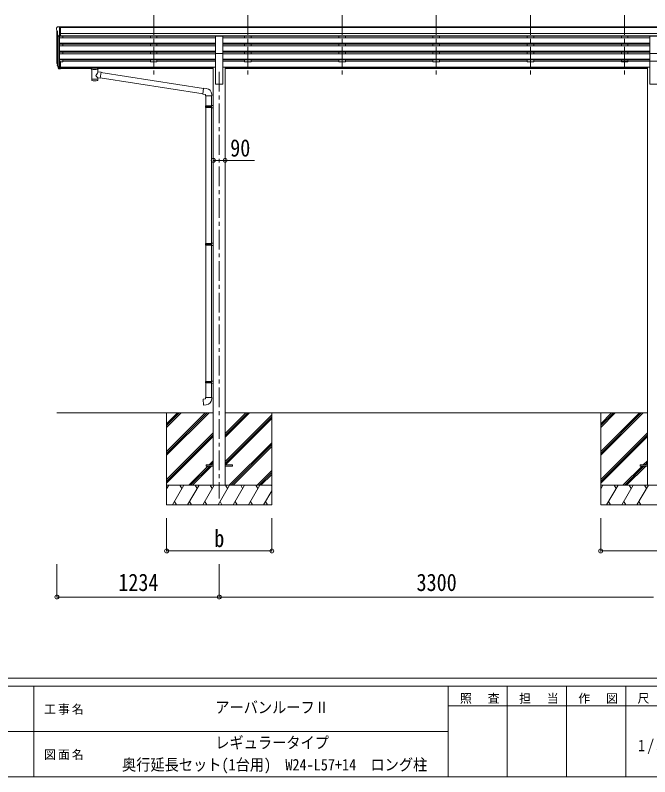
# Model space of a CAD drawing. Units: millimetres at full size, sheet at 1:30; some dimension numbers follow another scale. Extents: x -8432 to 8432, y -5820 to 5820.
# Drawn here: x -589 to 4234, y -5820 to -29 of the extents above; entities that cross this region are included whole.
import ezdxf
from ezdxf.enums import TextEntityAlignment as Align

# ---------------------------------------------------------------- set-up
doc = ezdxf.new("R2010")
doc.units = ezdxf.units.MM
doc.header["$LTSCALE"] = 30
doc.header["$PDMODE"] = 32
doc.header["$PDSIZE"] = 30
doc.linetypes.add('CHAIN1', pattern=[8, 5, -1, 1, -1])
for name, color, linetype, lineweight in [('0-0_0', 7, 'Continuous', 9), ('0-1_本体', 5, 'CHAIN1', 9), ('0-3_ELV2', 4, 'Continuous', 9), ('0-6_OTH_LINE', 6, 'Continuous', 9), ('0-9_OUTLINE', 7, 'Continuous', 9), ('F-0_240', 7, 'Continuous', 9)]:
    doc.layers.add(name, color=color, linetype=linetype, lineweight=lineweight)
doc.styles.add('ＭＳ ゴシック', font='')
doc.styles.get('ＭＳ ゴシック').set_extended_font_data('MS Gothic')

msp = doc.modelspace()

# ---------------------------------------------------------------- linework, layer by layer
at = {"layer": '0-0_0'}
for p, q in [((-272.83, -3052.93), (915.97, -3052.93)), ((561.17, -3052.93), (561.17, -3752.93)), ((561.17, -3347.11), (855.35, -3052.93)), ((561.17, -3361.25), (869.49, -3052.93)), ((561.17, -3375.39), (883.63, -3052.93)), ((561.17, -3163.26), (671.5, -3052.93)), ((561.17, -3149.12), (657.36, -3052.93)), ((561.17, -3134.98), (643.22, -3052.93)), ((1006.37, -3238.56), (1192, -3052.93)), ((1006.37, -3224.42), (1177.86, -3052.93)), ((1006.37, -3210.27), (1163.72, -3052.93)), ((1006.37, -3052.93), (4215.97, -3052.93)), ((1006.37, -3422.4), (1361.17, -3067.61)), ((1361.17, -3052.93), (1361.17, -3752.93)), ((3861.17, -3052.93), (3861.17, -3752.93)), ((3861.17, -3347.11), (4155.35, -3052.93)), ((3861.17, -3361.25), (4169.49, -3052.93)), ((3861.17, -3375.39), (4183.63, -3052.93)), ((3861.17, -3163.26), (3971.5, -3052.93)), ((3861.17, -3149.12), (3957.36, -3052.93)), ((3861.17, -3134.98), (3943.22, -3052.93)), ((1006.37, -3436.55), (1361.17, -3081.75)), ((1008.63, -3448.43), (1361.17, -3095.89)), ((561.17, -3559.24), (915.97, -3204.44)), ((561.17, -3573.38), (915.97, -3218.58)), ((561.17, -3587.52), (915.97, -3232.72)), ((3861.17, -3559.24), (4215.97, -3204.44)), ((3861.17, -3573.38), (4215.97, -3218.58)), ((3861.17, -3587.52), (4215.97, -3232.72)), ((1037.98, -3602.93), (1361.17, -3279.74)), ((1052.12, -3602.93), (1361.17, -3293.88)), ((1066.26, -3602.93), (1361.17, -3308.02)), ((884.11, -3448.43), (915.97, -3416.57)), ((4184.11, -3448.43), (4215.97, -3416.57)), ((729.61, -3602.93), (875.11, -3457.43)), ((743.75, -3602.93), (889.25, -3457.43)), ((757.89, -3602.93), (903.39, -3457.43)), ((898.25, -3448.43), (915.97, -3430.71)), ((912.39, -3448.43), (915.97, -3444.86)), ((4029.61, -3602.93), (4175.11, -3457.43)), ((4043.75, -3602.93), (4189.25, -3457.43)), ((4057.89, -3602.93), (4203.39, -3457.43)), ((4198.25, -3448.43), (4215.97, -3430.71)), ((4212.39, -3448.43), (4215.97, -3444.86)), ((1250.11, -3602.93), (1361.17, -3491.87)), ((1264.25, -3602.93), (1361.17, -3506.01)), ((1278.39, -3602.93), (1361.17, -3520.16)), ((1361.17, -3602.93), (561.17, -3602.93)), ((561.17, -3630.43), (577.05, -3602.93)), ((605.91, -3752.93), (692.52, -3602.93)), ((677.52, -3628.91), (662.52, -3602.93)), ((721.38, -3752.93), (807.99, -3602.93)), ((792.99, -3628.91), (777.98, -3602.93)), ((836.85, -3752.93), (923.46, -3602.93)), ((908.46, -3628.91), (893.46, -3602.93)), ((952.32, -3752.93), (1038.93, -3602.93)), ((1023.93, -3628.91), (1008.93, -3602.93)), ((1067.8, -3752.93), (1154.4, -3602.93)), ((1139.4, -3628.91), (1124.4, -3602.93)), ((1183.27, -3752.93), (1269.87, -3602.93)), ((1239.87, -3602.93), (1254.87, -3628.91)), ((1298.73, -3752.93), (1361.17, -3644.79)), ((1355.34, -3602.93), (1361.17, -3613.03)), ((4661.17, -3602.93), (3861.17, -3602.93)), ((3861.17, -3630.43), (3877.05, -3602.93)), ((3905.91, -3752.93), (3992.52, -3602.93)), ((3977.52, -3628.91), (3962.52, -3602.93)), ((4021.38, -3752.93), (4107.99, -3602.93)), ((4092.99, -3628.91), (4077.98, -3602.93)), ((4136.85, -3752.93), (4223.46, -3602.93)), ((4208.46, -3628.91), (4193.46, -3602.93)), ((561.17, -3752.93), (1361.17, -3752.93)), ((620.91, -3726.95), (635.91, -3752.93)), ((736.38, -3726.95), (751.38, -3752.93)), ((851.85, -3726.95), (866.85, -3752.93)), ((967.32, -3726.95), (982.32, -3752.93)), ((1082.79, -3726.95), (1097.79, -3752.93)), ((1198.26, -3726.95), (1213.26, -3752.93)), ((1313.73, -3726.95), (1328.73, -3752.93)), ((3861.17, -3752.93), (4661.17, -3752.93)), ((3920.91, -3726.95), (3935.91, -3752.93)), ((4036.38, -3726.95), (4051.38, -3752.93)), ((4151.85, -3726.95), (4166.85, -3752.93))]:
    msp.add_line(p, q, dxfattribs=at)
at = {"layer": '0-1_本体'}
for p, q in [((463.17, -28.52), (463.17, -506.04)), ((1179.17, -28.52), (1179.17, -506.04)), ((1895.17, -28.52), (1895.17, -506.04)), ((2611.17, -28.52), (2611.17, -506.04)), ((3327.17, -28.52), (3327.17, -506.04)), ((4043.17, -28.52), (4043.17, -506.04)), ((961.17, -459.36), (961.17, -3702.93))]:
    msp.add_line(p, q, dxfattribs=at)
at = {"layer": '0-3_ELV2'}
for p, q in [((-274.83, -125.42), (-274.83, -126.05)), ((-272.83, -146.62), (-272.83, -381.29)), ((-272.3, -147.23), (-266.98, -150.3)), ((-267.92, -116.62), (-271.99, -122.42)), ((-260.46, -187.22), (-269.46, -171.63)), ((-264.83, -116.05), (-267.16, -116.19)), ((-266.83, -150.56), (-266.83, -166.84)), ((-264.83, -116.05), (-246.33, -116.05)), ((-252.83, -189.03), (-252.83, -116.05)), ((-246.33, -116.05), (-236.33, -116.14)), ((-246.33, -188.03), (-246.33, -116.05)), ((5458.67, -117.65), (-246.33, -117.65)), ((5458.67, -122.87), (-246.33, -122.87)), ((5468.67, -166.4), (-246.33, -166.4)), ((-236.33, -117.65), (-236.33, -116.14)), ((-267.86, -174.4), (-267.86, -408)), ((-258.83, -188.56), (-258.84, -426.43)), ((-252.83, -189.03), (-258.04, -188.71)), ((-246.33, -188.03), (-252.83, -188.03)), ((-252.83, -189.03), (-252.83, -381.65)), ((933.67, -200.01), (-252.83, -200.01)), ((5468.67, -184.25), (-246.33, -184.25)), ((933.67, -187.5), (-246.33, -187.5)), ((-227.83, -187.5), (-227.83, -200.01)), ((438.17, -187.5), (438.17, -200.01)), ((488.17, -187.5), (488.17, -199.91)), ((933.67, -318.48), (933.67, -186.68)), ((933.67, -186.68), (988.67, -186.68)), ((988.67, -318.48), (988.67, -186.68)), ((4233.67, -187.5), (988.67, -187.5)), ((4233.67, -200.01), (988.67, -200.01)), ((1154.17, -187.5), (1154.17, -200.01)), ((1204.17, -187.5), (1204.17, -199.91)), ((1870.17, -187.5), (1870.17, -200.01)), ((1920.17, -187.5), (1920.17, -199.91)), ((2586.17, -187.5), (2586.17, -200.01)), ((2636.17, -187.5), (2636.17, -199.91)), ((3302.17, -187.5), (3302.17, -200.01)), ((3352.17, -187.5), (3352.17, -199.91)), ((4018.17, -187.5), (4018.17, -200.01)), ((4068.17, -187.5), (4068.17, -199.91)), ((4233.67, -318.48), (4233.67, -186.68)), ((4233.67, -186.68), (4288.67, -186.68)), ((933.67, -241.89), (-252.83, -241.89)), ((933.67, -243.38), (-252.83, -243.38)), ((933.67, -247.7), (-252.83, -247.7)), ((933.67, -260.56), (-252.83, -260.56)), ((-227.83, -247.7), (-227.83, -260.56)), ((438.17, -247.7), (438.17, -260.56)), ((488.17, -247.7), (488.17, -260.56)), ((4233.67, -241.89), (988.67, -241.89)), ((4233.67, -243.38), (988.67, -243.38)), ((4233.67, -247.7), (988.67, -247.7)), ((4233.67, -260.56), (988.67, -260.56)), ((1154.17, -247.7), (1154.17, -260.56)), ((1204.17, -247.7), (1204.17, -260.56)), ((1870.17, -247.7), (1870.17, -260.56)), ((1920.17, -247.7), (1920.17, -260.56)), ((2586.17, -247.7), (2586.17, -260.56)), ((2636.17, -247.7), (2636.17, -260.56)), ((3302.17, -247.7), (3302.17, -260.56)), ((3352.17, -247.7), (3352.17, -260.56)), ((4018.17, -247.7), (4018.17, -260.56)), ((4068.17, -247.7), (4068.17, -260.56)), ((933.67, -302.43), (-252.83, -302.43)), ((933.67, -303.93), (-252.83, -303.93)), ((933.67, -308.25), (-252.83, -308.25)), ((933.67, -321.1), (-252.83, -321.1)), ((-227.83, -308.25), (-227.83, -321.1)), ((438.17, -308.25), (438.17, -321.01)), ((488.17, -308.25), (488.17, -321.1)), ((933.67, -318.48), (933.67, -552.93)), ((933.67, -318.48), (988.67, -318.48)), ((4233.67, -302.43), (988.67, -302.43)), ((4233.67, -303.93), (988.67, -303.93)), ((4233.67, -308.25), (988.67, -308.25)), ((988.67, -318.48), (988.67, -552.93)), ((4233.67, -321.1), (988.67, -321.1)), ((1154.17, -308.25), (1154.17, -321.01)), ((1204.17, -308.25), (1204.17, -321.1)), ((1870.17, -308.25), (1870.17, -321.01)), ((1920.17, -308.25), (1920.17, -321.1)), ((2586.17, -308.25), (2586.17, -321.01)), ((2636.17, -308.25), (2636.17, -321.1)), ((3302.17, -308.25), (3302.17, -321.01)), ((3352.17, -308.25), (3352.17, -321.1)), ((4018.17, -308.25), (4018.17, -321.01)), ((4068.17, -308.25), (4068.17, -321.1)), ((4233.67, -318.48), (4233.67, -552.93)), ((4233.67, -318.48), (4288.67, -318.48)), ((-271.74, -395.84), (-267.86, -403.79)), ((-271.13, -394.46), (-267.86, -401.53)), ((933.67, -362.98), (-252.83, -362.98)), ((933.67, -364.48), (-252.83, -364.48)), ((933.67, -368.8), (-252.83, -368.8)), ((-252.83, -381.65), (-252.83, -436.43)), ((-246.33, -381.65), (-252.83, -381.65)), ((-246.33, -381.65), (-246.33, -435.69)), ((-227.83, -382.28), (-246.33, -382.28)), ((-227.83, -368.8), (-227.83, -382.28)), ((-227.83, -377.34), (438.17, -377.34)), ((438.17, -368.8), (438.17, -382.28)), ((488.17, -382.28), (438.17, -382.28)), ((488.17, -368.8), (488.17, -382.28)), ((933.67, -377.34), (488.17, -377.34)), ((4233.67, -362.98), (988.67, -362.98)), ((4233.67, -364.48), (988.67, -364.48)), ((4233.67, -368.8), (988.67, -368.8)), ((1154.17, -377.34), (988.67, -377.34)), ((1154.17, -368.8), (1154.17, -382.28)), ((1204.17, -382.28), (1154.17, -382.28)), ((1204.17, -368.8), (1204.17, -382.28)), ((1870.17, -377.34), (1204.17, -377.34)), ((1870.17, -368.8), (1870.17, -382.28)), ((1920.17, -382.28), (1870.17, -382.28)), ((1920.17, -368.8), (1920.17, -382.28)), ((2586.17, -377.34), (1920.17, -377.34)), ((2586.17, -368.8), (2586.17, -382.28)), ((2636.17, -382.28), (2586.17, -382.28)), ((2636.17, -368.8), (2636.17, -382.28)), ((3302.17, -377.34), (2636.17, -377.34)), ((3302.17, -368.8), (3302.17, -382.28)), ((3352.17, -382.28), (3302.17, -382.28)), ((3352.17, -368.8), (3352.17, -382.28)), ((4233.67, -377.34), (3352.17, -377.34)), ((4018.17, -368.8), (4018.17, -382.28)), ((4288.67, -377.34), (4018.17, -377.34)), ((4068.17, -382.28), (4018.17, -382.28)), ((4068.17, -368.8), (4068.17, -382.28)), ((5450.17, -377.34), (4068.17, -377.34)), ((-269.42, -407.12), (-269.08, -411.52)), ((-269.08, -411.52), (-260.28, -435.07)), ((-268.47, -410.96), (-260.28, -427.14)), ((-259.26, -426.01), (-267.02, -410.6)), ((-252.83, -426.68), (-257.97, -426.68)), ((-252.83, -428.49), (-257.68, -428.49)), ((-252.83, -436.43), (-257.68, -436.43)), ((-246.33, -421.78), (-252.83, -421.78)), ((-246.33, -426.66), (-252.83, -426.66)), ((-246.33, -435.69), (-252.83, -435.69)), ((915.97, -424.36), (-246.33, -424.36)), ((915.97, -425.75), (-246.33, -425.75)), ((-12.33, -433.44), (-246.33, -433.44)), ((915.97, -433.44), (41.67, -433.44)), ((915.97, -423.93), (915.97, -3602.93)), ((915.97, -423.93), (933.67, -423.93)), ((1006.37, -423.93), (988.67, -423.93)), ((1006.37, -423.93), (1006.37, -3602.93)), ((4215.97, -424.36), (1006.37, -424.36)), ((4215.97, -425.75), (1006.37, -425.75)), ((4215.97, -433.44), (1006.37, -433.44)), ((4215.97, -423.93), (4215.97, -3602.93)), ((4215.97, -423.93), (4233.67, -423.93)), ((933.67, -552.93), (988.67, -552.93)), ((4233.67, -552.93), (4288.67, -552.93)), ((861.17, -3448.43), (861.17, -3457.43)), ((861.17, -3448.43), (915.97, -3448.43)), ((861.17, -3457.43), (915.97, -3457.43)), ((1006.37, -3448.43), (1061.17, -3448.43)), ((1006.37, -3457.43), (1061.17, -3457.43)), ((1061.17, -3448.43), (1061.17, -3457.43)), ((4161.17, -3448.43), (4161.17, -3457.43)), ((4161.17, -3448.43), (4215.97, -3448.43)), ((4161.17, -3457.43), (4215.97, -3457.43))]:
    msp.add_line(p, q, dxfattribs=at)
for centre, radius, start, end in [((-271.83, -125.42), 3, 93, 180), ((-72.83, -126.05), 202, 180, 184.94904), ((-267.93, -142.86), 6.18, 185.7035, 224.99897), ((-266.86, -170.13), 3, 94.7167, 210), ((-267.1, -117.19), 1, 93.5, 145), ((-267.13, -166.84), 0.3, 274.7167, 0), ((-267.13, -150.56), 0.3, 0, 60), ((-257.86, -185.72), 3, 210, 266.5), ((-243.65, -386.73), 29.53, 186.50806, 197.98144), ((-242.24, -384.97), 30.41, 187.1552, 198.19734)]:
    msp.add_arc(centre, radius, start, end, dxfattribs=at)
for centre, major_axis, ratio, start_param, end_param in [((-184.18, -387.16), (-89.06, 1.43), 0.57596, 6.1962358, 6.3678173), ((-184.97, -380.48), (87.93, 4.42), 0.541684, 3.0659337, 3.2228513), ((-268.12, -407.12), (1.3, 0), 0.90356, 1.3700892, 3.347195), ((-182.2, -390.93), (-89.07, 0), 0.90356, 0.2056023, 0.2515348), ((-182.91, -387.06), (-88.05, 0), 0.90356, 0.2662965, 0.3003836), ((-257.68, -425.78), (-3, 0), 0.90356, 0.5235988, 1.5707963), ((-257.68, -433.71), (3, 0), 0.90356, 3.6651914, 4.712389), ((-257.97, -425.33), (-1.5, 0), 0.90356, 0.5235988, 1.5707963)]:
    msp.add_ellipse(centre, major_axis=major_axis, ratio=ratio, start_param=start_param, end_param=end_param, dxfattribs=at)
at = {"layer": '0-6_OTH_LINE'}
for p, q in [((915.97, -1132.48), (1006.37, -1132.48)), ((561.17, -4102.93), (561.17, -3852.95)), ((1361.17, -4102.93), (1361.17, -3852.95)), ((3861.17, -4102.93), (3861.17, -3852.95)), ((561.17, -4102.93), (1361.17, -4102.93)), ((3861.17, -4102.93), (4661.17, -4102.93)), ((-272.83, -4452.93), (-272.83, -4202.93)), ((961.17, -4452.93), (961.17, -4202.93)), ((-272.83, -4452.93), (961.17, -4452.93)), ((961.17, -4452.93), (4261.17, -4452.93))]:
    msp.add_line(p, q, dxfattribs=at)
at = {"layer": '0-6_OTH_LINE', "lineweight": 18}
msp.add_line((1006.37, -1132.48), (1228.32, -1132.48), dxfattribs=at)
at = {"layer": '0-6_OTH_LINE'}
for p in [(915.97, -1132.48), (1006.37, -1132.48), (561.17, -4102.93), (1361.17, -4102.93), (3861.17, -4102.93), (-272.83, -4452.93), (961.17, -4452.93)]:
    msp.add_point(p, dxfattribs=at)
at = {"layer": '0-9_OUTLINE'}
for p, q in [((-28.83, -426.53), (-28.83, -432.29)), ((-26.83, -425.87), (56.17, -425.87)), ((-26.83, -428.04), (56.17, -428.04)), ((-26.83, -432.95), (-12.33, -432.95)), ((-12.33, -438.6), (-12.33, -432.05)), ((-8.23, -439.52), (-8.25, -524.96)), ((62.79, -462.17), (37.56, -458.25)), ((37.57, -458.26), (37.57, -439.52)), ((41.67, -438.6), (41.67, -432.05)), ((41.67, -432.95), (56.17, -432.95)), ((62.79, -462.17), (55.77, -507.43)), ((58.17, -426.53), (58.17, -432.29)), ((37.59, -524.96), (37.56, -504.29)), ((37.56, -504.6), (55.77, -507.43)), ((838.1, -627.01), (56.04, -505.68)), ((841.77, -585.08), (62.47, -464.18)), ((862.78, -584.96), (841.94, -583.13)), ((903.86, -640.7), (903.86, -629.79)), ((857.86, -640.7), (903.86, -640.7)), ((859.97, -640.7), (859.97, -717)), ((901.97, -640.7), (901.97, -714.44)), ((857.97, -719), (858.97, -717)), ((857.97, -719), (901.97, -719)), ((857.97, -719), (857.97, -727)), ((857.97, -727), (901.97, -727)), ((857.97, -727), (858.97, -729)), ((858.97, -717), (901.97, -717)), ((858.97, -729), (901.97, -729)), ((859.97, -729), (859.97, -1765.18)), ((897.49, -719), (897.06, -717)), ((899.97, -714.5), (915.97, -714.03)), ((899.97, -716.5), (899.97, -714.5)), ((899.97, -716.5), (901.97, -716.5)), ((899.97, -731.5), (899.97, -729.5)), ((899.97, -731.5), (915.97, -731.97)), ((901.97, -731.56), (901.97, -1762.63)), ((915.97, -714.03), (915.97, -731.97)), ((857.97, -1767.18), (858.97, -1765.18)), ((857.97, -1767.18), (901.97, -1767.18)), ((857.97, -1767.18), (857.97, -1775.18)), ((857.97, -1775.18), (901.97, -1775.18)), ((857.97, -1775.18), (858.97, -1777.18)), ((858.97, -1765.18), (901.97, -1765.18)), ((858.97, -1777.18), (901.97, -1777.18)), ((859.97, -1777.18), (859.97, -2813.37)), ((897.49, -1767.18), (897.06, -1765.18)), ((899.97, -1762.68), (915.97, -1762.21)), ((899.97, -1764.68), (899.97, -1762.68)), ((899.97, -1764.68), (901.97, -1764.68)), ((899.97, -1779.68), (899.97, -1777.68)), ((899.97, -1779.68), (915.97, -1780.15)), ((901.97, -1779.74), (901.97, -2810.81)), ((915.97, -1762.21), (915.97, -1780.15)), ((857.97, -2815.37), (858.97, -2813.37)), ((857.97, -2815.37), (901.97, -2815.37)), ((857.97, -2815.37), (857.97, -2823.37)), ((857.97, -2823.37), (901.97, -2823.37)), ((857.97, -2823.37), (858.97, -2825.37)), ((858.97, -2813.37), (901.97, -2813.37)), ((858.97, -2825.37), (901.97, -2825.37)), ((859.97, -2825.37), (859.97, -2935.37)), ((897.49, -2815.37), (897.06, -2813.37)), ((899.97, -2810.87), (915.97, -2810.4)), ((899.97, -2812.87), (899.97, -2810.87)), ((899.97, -2812.87), (901.97, -2812.87)), ((899.97, -2827.87), (899.97, -2825.87)), ((899.97, -2827.87), (915.97, -2828.34)), ((901.97, -2827.93), (901.97, -2935.37)), ((915.97, -2810.4), (915.97, -2828.34)), ((857.97, -2935.37), (903.97, -2935.37)), ((857.97, -2945.37), (857.97, -2935.37)), ((903.97, -2935.37), (903.97, -2946.29))]:
    msp.add_line(p, q, dxfattribs=at)
for points in [[(-28.83, -426.53), (-28.79, -426.33), (-28.71, -426.2), (-28.61, -426.1), (-28.51, -426.04), (-28.39, -426), (-28.1, -425.94), (-27.61, -425.89), (-27.07, -425.87), (-26.83, -425.87)], [(-28.83, -432.29), (-28.79, -432.48), (-28.71, -432.62), (-28.61, -432.71), (-28.51, -432.77), (-28.39, -432.82), (-28.1, -432.88), (-27.61, -432.93), (-27.07, -432.95), (-26.83, -432.95)], [(56.17, -425.87), (56.52, -425.87), (57.05, -425.9), (57.5, -425.95), (57.8, -426.02), (57.97, -426.12), (58.09, -426.26), (58.16, -426.44), (58.17, -426.53)], [(56.17, -432.95), (56.52, -432.95), (57.05, -432.92), (57.5, -432.87), (57.8, -432.79), (57.97, -432.69), (58.09, -432.56), (58.16, -432.38), (58.17, -432.29)], [(841.94, -583.13), (837.93, -628.96), (857.86, -630.7), (857.86, -640.7)], [(897.49, -719), (897.49, -727), (897.06, -729)], [(899.97, -729.5), (901.97, -729.5), (901.97, -716.5)], [(897.49, -1767.18), (897.49, -1775.18), (897.06, -1777.18)], [(899.97, -1777.68), (901.97, -1777.68), (901.97, -1764.68)], [(897.49, -2815.37), (897.49, -2823.37), (897.06, -2825.37)], [(899.97, -2825.87), (901.97, -2825.87), (901.97, -2812.87)], [(862.89, -2991.12), (842.05, -2992.94), (838.04, -2947.12), (857.97, -2945.37)]]:
    msp.add_lwpolyline(points, dxfattribs=at)
for centre, start, end in [((858.86, -629.79), 0, 85), ((858.97, -2946.29), 275, 0)]:
    msp.add_arc(centre, 45, start, end, dxfattribs=at)
for centre, major_axis, ratio, start_param, end_param in [((-26.83, -428.26), (2, 0), 0.109601, 3.1415927, 4.712389), ((14.67, -438.51), (27.06, 0), 0.069685, 3.1415927, 6.2831853), ((14.67, -432.05), (27, 0), 0.070066, 6.2831853, 9.424778), ((14.66, -484.79), (-22.81, -26.62), 0.234429, 1.6855472, 3.1268519), ((25.67, -436.03), (16, 0), 0.361356, 6.2636979, 6.2831853), ((56.17, -428.26), (2, 0), 0.109601, 4.712389, 6.2831853), ((14.67, -512.52), (22.91, 0), 0.122865, 3.1415927, 6.2831853), ((17.22, -482.15), (20.32, -22.25), 0.045535, 0.0389954, 1.3075346), ((14.67, -524.96), (22.92, 0), 0.101955, 3.1415499, 6.2833984)]:
    msp.add_ellipse(centre, major_axis=major_axis, ratio=ratio, start_param=start_param, end_param=end_param, dxfattribs=at)
at = {"layer": 'F-0_240', "color": 5}
for p, q in [((-8432.06, -5070), (8007.94, -5070)), ((-8432.06, -5130), (5341.19, -5130)), ((-448.82, -5130), (-448.82, -5820)), ((2701.18, -5130), (2701.18, -5820)), ((3151.18, -5130), (3151.18, -5820)), ((3601.18, -5130), (3601.18, -5820)), ((4051.18, -5130), (4051.18, -5820)), ((2701.18, -5280), (4501.18, -5280)), ((-3448.82, -5475), (2701.18, -5475)), ((-8432.06, -5820), (8007.94, -5820))]:
    msp.add_line(p, q, dxfattribs=at)

# ---------------------------------------------------------------- texts
at = {"layer": '0-6_OTH_LINE', "color": 7, "style": 'ＭＳ ゴシック', "width": 0.85}
for s, p in [('90', (1044.87, -1143.06)), ('b', (923.67, -4112.93)), ('1234', (194.17, -4446.93)), ('3300', (2461.17, -4446.93))]:
    msp.add_text(s, height=132, dxfattribs=at).set_placement(p, align=Align.BOTTOM_LEFT)
at = {"layer": 'F-0_240', "style": 'ＭＳ ゴシック', "width": 0.9}
for s, p in [('アーバンルーフⅡ', (931.18, -5362.5)), ('レギュラータイプ', (931.18, -5630.88)), ('奥行延長セット(1台用)\u3000W24-L57+14\u3000ロング柱', (222.43, -5798.5))]:
    msp.add_text(s, height=87.98, dxfattribs=at).set_placement(p, align=Align.BOTTOM_LEFT)
at = {"layer": 'F-0_240', "attachment_point": 7, "style": 'ＭＳ ゴシック'}
for s, insert, char_height in [('\\T1.17;照\u3000査', (2791.19, -5265), 65.98), ('\\T1.17;担\u3000当', (3241.19, -5265), 65.98), ('\\T1.17;作\u3000図', (3691.18, -5265), 65.98), ('\\T1.17;尺\u3000度', (4141.19, -5265), 65.98), ('\\T1.17;工事名', (-369.71, -5347.5), 65.98), ('\\T1.28;\\W0.9;1/30', (4144.93, -5647.5), 87.98), ('\\T1.17;図面名', (-369.71, -5692.5), 65.98)]:
    msp.add_mtext(s, dxfattribs=dict(at, insert=insert, char_height=char_height))

doc.saveas('drawing.dxf')
